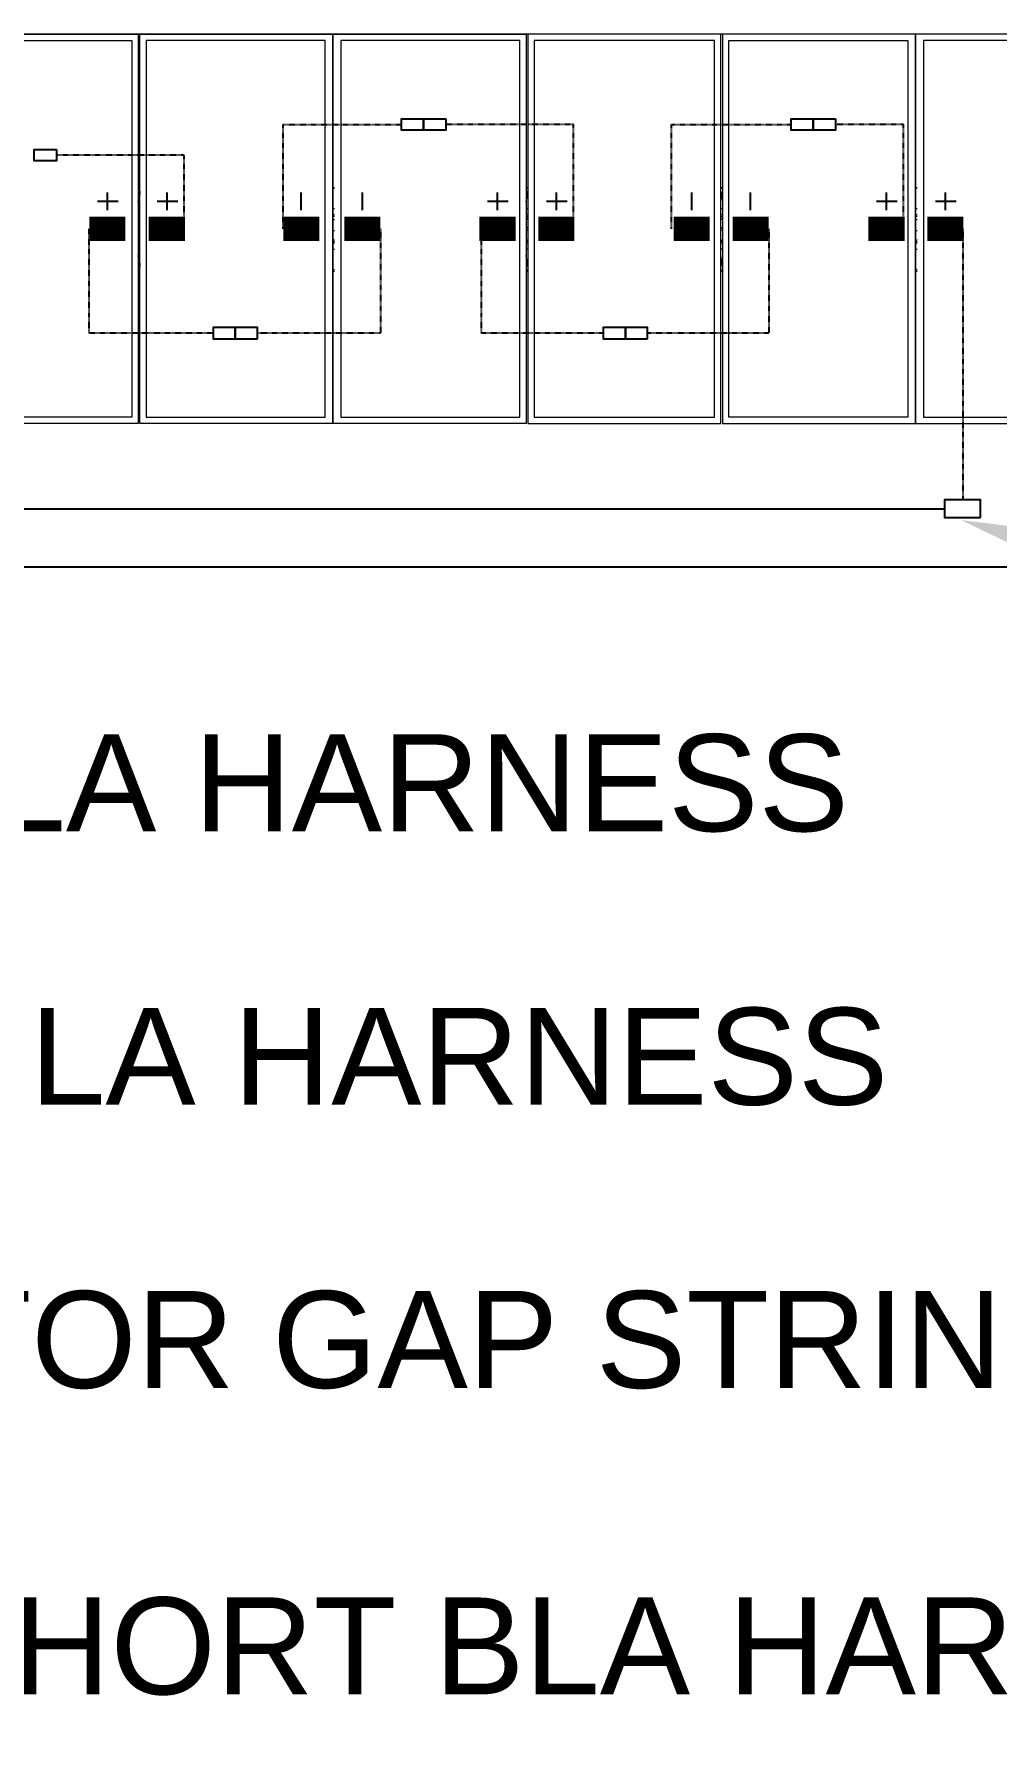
# Model space of a CAD drawing. Header units: feet. Extents: x -9903 to 12307, y -41 to 4121.
# Drawn here: x 6676.1 to 6874.6, y 1094.8 to 1447.3 of the extents above; entities that cross this region are included whole.
import ezdxf
from ezdxf import colors
from ezdxf.entities.mleader import LeaderData, LeaderLine
from ezdxf.lldxf.tags import DXFTag
from ezdxf.math import Vec2, Vec3

# ---------------------------------------------------------------- set-up
doc = ezdxf.new("R2010")
doc.units = ezdxf.units.FT
doc.header["$MEASUREMENT"] = 0
doc.linetypes.add('HIDDEN', pattern=[0.375, 0.25, -0.125])
for name, color, linetype in [('E-DC HARNESS-NEG', 170, 'DC HARNESS CABLE'), ('E-DC HARNESS-POS', 10, 'DC HARNESS CABLE'), ('E-HARN-COMP', 8, 'Continuous'), ('E-TRNK-CABL-NEG', 6, 'HIDDEN'), ('E-TRUNK-CABLE-POS', 6, 'HIDDEN'), ('G-ANNO-TEXT', 1, 'Continuous'), ('Polarity-Text', 7, 'Continuous')]:
    doc.layers.add(name, color=color, linetype=linetype)
doc.styles.add('NEI-A', font='arial.ttf')
doc.styles.get("Standard").update_dxf_attribs({"font": 'arial.ttf'})
tags = doc.linetypes.add('DC HARNESS CABLE', pattern='A,0.5,-0.2,["DH",Standard,S=0.1,R=0,X=-0.1,Y=-0.05],-0.2', length=0.9).pattern_tags.tags
tags[6] = DXFTag(74, 10)

# ---------------------------------------------------------------- blocks, each defined once
blk = doc.blocks.new('A$C47dfd34d')
at = {"lineweight": 5}
for points in [[(13.6994, 0.4133), (11.8445, 0.4133)], [(12.2562, 0.235), (12.2578, 0.2467), (12.2578, 0.2433)], [(12.4628, 0.235), (12.4628, 0.2467), (12.4628, 0.2433)], [(12.6678, 0.235), (12.6695, 0.2467), (12.6695, 0.2433)], [(12.8745, 0.235), (12.8761, 0.2467), (12.8761, 0.2433)], [(13.0811, 0.235), (13.0811, 0.2467), (13.0811, 0.2433)], [(12.2562, 0.2283), (12.2578, 0.2283)], [(12.2578, 0.2217), (12.2562, 0.2217)], [(12.2562, 0.22), (12.2578, 0.22)], [(12.2578, 0.2167), (12.2562, 0.2167), (12.2578, 0.2183)], [(12.4628, 0.2283), (12.4645, 0.2283)], [(12.4628, 0.2217), (12.4645, 0.2217)], [(12.4628, 0.22), (12.4645, 0.22)], [(12.4628, 0.2183), (12.4628, 0.2167), (12.4645, 0.2167)], [(12.6678, 0.2283), (12.6695, 0.2283)], [(12.6695, 0.2217), (12.6678, 0.2217)], [(12.6678, 0.22), (12.6695, 0.22)], [(12.6695, 0.2167), (12.6678, 0.2167), (12.6695, 0.2183)], [(12.8745, 0.2283), (12.8761, 0.2283)], [(12.8761, 0.2217), (12.8745, 0.2217)], [(12.8745, 0.22), (12.8761, 0.22)], [(12.8761, 0.2167), (12.8745, 0.2167), (12.8761, 0.2183)], [(13.0811, 0.2283), (13.0828, 0.2283)], [(13.0811, 0.2217), (13.0828, 0.2217)], [(13.0811, 0.22), (13.0828, 0.22)], [(13.0811, 0.2183), (13.0811, 0.2167), (13.0828, 0.2167)], [(12.2562, 0.2067), (12.2578, 0.2083)], [(12.2578, 0.205), (12.2562, 0.205)], [(12.4628, 0.2067), (12.4628, 0.2083)], [(12.4628, 0.205), (12.4645, 0.205)], [(12.6678, 0.2067), (12.6695, 0.2083)], [(12.6695, 0.205), (12.6678, 0.205)], [(12.8745, 0.2067), (12.8761, 0.2083)], [(12.8761, 0.205), (12.8745, 0.205)], [(13.0811, 0.2067), (13.0811, 0.2083)], [(13.0811, 0.205), (13.0828, 0.205)], [(12.2562, 0.195), (12.2578, 0.195)], [(12.2578, 0.1933), (12.2562, 0.1933)], [(12.2562, 0.1917), (12.2578, 0.1917)], [(12.2578, 0.185), (12.2562, 0.185)], [(12.4628, 0.195), (12.4645, 0.195)], [(12.4628, 0.1933), (12.4645, 0.1933)], [(12.4628, 0.1917), (12.4645, 0.1917)], [(12.4628, 0.185), (12.4645, 0.185)], [(12.6678, 0.195), (12.6695, 0.195)], [(12.6695, 0.1933), (12.6678, 0.1933)], [(12.6678, 0.1917), (12.6695, 0.1917)], [(12.6695, 0.185), (12.6678, 0.185)], [(12.8745, 0.195), (12.8761, 0.195)], [(12.8761, 0.1933), (12.8745, 0.1933)], [(12.8745, 0.1917), (12.8761, 0.1917)], [(12.8761, 0.185), (12.8745, 0.185)], [(13.0811, 0.195), (13.0828, 0.195)], [(13.0811, 0.1933), (13.0828, 0.1933)], [(13.0811, 0.1917), (13.0828, 0.1917)], [(13.0811, 0.185), (13.0828, 0.185)], [(12.2578, 0.17), (12.2578, 0.1667), (12.2562, 0.1783)], [(12.2562, 0.1633), (12.2578, 0.1633)], [(12.2578, 0.1667), (12.2578, 0.1667)], [(12.4628, 0.17), (12.4628, 0.1667), (12.4628, 0.1783)], [(12.4628, 0.1667), (12.4628, 0.1667)], [(12.4628, 0.1633), (12.4645, 0.1633)], [(12.6695, 0.17), (12.6695, 0.1667), (12.6678, 0.1783)], [(12.6678, 0.1633), (12.6695, 0.1633)], [(12.6695, 0.1667), (12.6695, 0.1667)], [(12.8761, 0.17), (12.8761, 0.1667), (12.8745, 0.1783)], [(12.8745, 0.1633), (12.8761, 0.1633)], [(12.8761, 0.1667), (12.8761, 0.1667)], [(13.0811, 0.17), (13.0811, 0.1667), (13.0811, 0.1783)], [(13.0811, 0.1667), (13.0811, 0.1667)], [(13.0811, 0.1633), (13.0828, 0.1633)], [(12.2562, 0.1617), (12.2578, 0.1617)], [(12.4628, 0.1617), (12.4645, 0.1617)], [(12.6678, 0.1617), (12.6695, 0.1617)], [(12.8745, 0.1617), (12.8761, 0.1617)], [(13.0811, 0.1617), (13.0828, 0.1617)]]:
    blk.add_lwpolyline(points, dxfattribs=at)
for points in [[(12.2562, 0.4133), (12.2562, 0), (12.0512, 0), (12.0512, 0.4133)], [(12.0578, 0.4067), (12.2495, 0.4067), (12.2495, 0.0067), (12.0578, 0.0067)], [(12.2578, 0.4133), (12.4628, 0.4133), (12.4628, 0), (12.2578, 0)], [(12.2645, 0.4067), (12.2645, 0.0067), (12.4545, 0.0067), (12.4545, 0.4067)], [(12.4628, 0.4133), (12.6678, 0.4133), (12.6678, 0), (12.4628, 0)], [(12.4712, 0.4067), (12.4712, 0.0067), (12.6612, 0.0067), (12.6612, 0.4067)], [(12.6695, 0), (12.8745, 0), (12.8745, 0.4133), (12.6695, 0.4133)], [(12.6762, 0.0067), (12.8678, 0.0067), (12.8678, 0.4067), (12.6762, 0.4067)], [(12.8761, 0.4133), (12.8761, 0), (13.0811, 0), (13.0811, 0.4133)], [(13.0728, 0.4067), (13.0728, 0.0067), (12.8828, 0.0067), (12.8828, 0.4067)], [(13.2861, 0.4133), (13.0811, 0.4133), (13.0811, 0), (13.2861, 0)], [(13.0895, 0.0067), (13.2795, 0.0067), (13.2795, 0.4067), (13.0895, 0.4067)], [(12.2578, 0.25), (12.2562, 0.25)], [(12.4645, 0.25), (12.4628, 0.25)], [(12.6695, 0.25), (12.6678, 0.25)], [(12.8761, 0.25), (12.8745, 0.25)], [(13.0828, 0.25), (13.0811, 0.25)]]:
    blk.add_lwpolyline(points, close=True, dxfattribs=at)

msp = doc.modelspace()

# ---------------------------------------------------------------- linework, layer by layer
at = {"layer": 'E-DC HARNESS-NEG', "ltscale": 0.5}
msp.add_lwpolyline([(6250.94, 1337.4), (6903.41, 1337.4)], dxfattribs=at)
at = {"layer": 'E-DC HARNESS-POS', "ltscale": 0.5}
msp.add_lwpolyline([(6268.94, 1349.4), (6863.84, 1349.4)], dxfattribs=at)
at = {"layer": 'E-HARN-COMP'}
for points in [[(6756.44, 1429.87), (6756.44, 1427.54), (6751.87, 1427.54), (6751.87, 1429.87)], [(6761, 1429.87), (6761, 1427.54), (6756.44, 1427.54), (6756.44, 1429.87)], [(6836.79, 1429.87), (6836.79, 1427.54), (6832.23, 1427.54), (6832.23, 1429.87)], [(6841.36, 1429.87), (6841.36, 1427.54), (6836.79, 1427.54), (6836.79, 1429.87)], [(6680.69, 1423.53), (6680.69, 1421.21), (6676.12, 1421.21), (6676.12, 1423.53)], [(6717.58, 1384.47), (6717.58, 1386.8), (6713.02, 1386.8), (6713.02, 1384.47)], [(6722.14, 1384.47), (6722.14, 1386.8), (6717.58, 1386.8), (6717.58, 1384.47)], [(6798.04, 1384.47), (6798.04, 1386.8), (6793.48, 1386.8), (6793.48, 1384.47)], [(6802.61, 1384.47), (6802.61, 1386.8), (6798.04, 1386.8), (6798.04, 1384.47)], [(6871.29, 1347.59), (6871.29, 1351.21), (6863.84, 1351.21), (6863.84, 1347.59)]]:
    msp.add_lwpolyline(points, close=True, dxfattribs=at)
at = {"layer": 'E-HARN-COMP', "const_width": 5}
for points in [[(6687.47, 1407.17), (6694.93, 1407.17)], [(6707.22, 1407.17), (6699.76, 1407.17)], [(6727.47, 1407.17), (6734.92, 1407.17)], [(6747.53, 1407.17), (6740.08, 1407.17)], [(6767.94, 1407.17), (6775.39, 1407.17)], [(6787.53, 1407.17), (6780.08, 1407.17)], [(6808, 1407.17), (6815.45, 1407.17)], [(6827.59, 1407.17), (6820.13, 1407.17)], [(6848.15, 1407.17), (6855.6, 1407.17)], [(6867.75, 1407.17), (6860.29, 1407.17)]]:
    msp.add_lwpolyline(points, dxfattribs=at)
at = {"layer": 'E-TRNK-CABL-NEG', "ltscale": 0.1}
for points in [[(6727.47, 1407.17), (6727.47, 1428.7), (6751.87, 1428.7)], [(6807.57, 1407.17), (6807.57, 1428.7), (6832.23, 1428.7)], [(6747.53, 1407.17), (6747.53, 1385.63), (6722.14, 1385.63)], [(6827.59, 1407.17), (6827.59, 1385.63), (6802.61, 1385.63)]]:
    msp.add_lwpolyline(points, dxfattribs=at)
at = {"layer": 'E-TRUNK-CABLE-POS', "ltscale": 0.1}
for points in [[(6787.35, 1407.17), (6787.35, 1428.7), (6761, 1428.7)], [(6855.38, 1407.17), (6855.38, 1428.7), (6841.21, 1428.7)], [(6707.03, 1407.17), (6707.03, 1422.37), (6680.69, 1422.37)], [(6712.86, 1385.63), (6687.47, 1385.63), (6687.47, 1407.17)], [(6793.63, 1385.63), (6768.39, 1385.63), (6768.39, 1407.17)], [(6867.61, 1407.17), (6867.61, 1351.21)]]:
    msp.add_lwpolyline(points, dxfattribs=at)
at = {"layer": 'Polarity-Text'}
for p, q in [((6691.16, 1414.63), (6691.16, 1411.01)), ((6703.45, 1414.63), (6703.45, 1411.01)), ((6731.12, 1414.63), (6731.12, 1411.01)), ((6743.73, 1414.63), (6743.73, 1411.01)), ((6771.63, 1414.63), (6771.63, 1411.01)), ((6783.77, 1414.63), (6783.77, 1411.01)), ((6811.65, 1414.63), (6811.65, 1411.01)), ((6823.78, 1414.63), (6823.78, 1411.01)), ((6851.84, 1414.63), (6851.84, 1411.01)), ((6863.98, 1414.63), (6863.98, 1411.01)), ((6693.44, 1412.82), (6689.16, 1412.82)), ((6705.73, 1412.82), (6701.46, 1412.82)), ((6773.9, 1412.82), (6769.63, 1412.82)), ((6786.05, 1412.82), (6781.77, 1412.82)), ((6854.12, 1412.82), (6849.84, 1412.82)), ((6866.26, 1412.82), (6861.98, 1412.82))]:
    msp.add_line(p, q, dxfattribs=at)

# ---------------------------------------------------------------- block references
at = {"xscale": 194.318304, "yscale": 194.318304, "zscale": 194.318304}
msp.add_blockref('A$C47dfd34d', (4315.98, 1367.01), dxfattribs=at)

# ---------------------------------------------------------------- next in the draw order: leaders
at = {"layer": 'G-ANNO-TEXT'}
ml = msp.add_multileader_mtext('Standard', dxfattribs=at)
ml.set_content('(TYP.) BLA HARNESS\\PCONNECTORS', color=256, style='NEI-A')
ml.set_leader_properties()
ml.build(insert=Vec2(0, 0))
ml.multileader.update_dxf_attribs({"dogleg_length": 0.36, "arrow_head_size": 22.51})
ctx = ml.context
ctx.base_point, ctx.char_height, ctx.arrow_head_size, ctx.landing_gap_size, ctx.plane_origin = Vec3(6962.25, 1284.78, -22.9), 20, 22.51, 23.05, Vec3(13340.75, -4665.84, -22.9)
notes = []
notes.append((ctx, [(0, (1, 1, 0), (6916.15, 1284.78, -22.9), (1, 0), 46.1, [(0, [(6867.24, 1347.07, -22.9), (6907.05, 1335.41, -22.9)], 0, [])])]))
ctx.mtext.insert, ctx.mtext.width, ctx.mtext.flow_direction = Vec3(6985.3, 1294.95, -22.9), 295.1, 5
ctx.mtext.has_bg_fill, ctx.mtext.bg_color, ctx.mtext.bg_scale_factor, ctx.mtext.bg_transparency, ctx.mtext.use_window_bg_color = 1, -1073741824, 1.5, 0, 1
for ctx, leaders in notes:
    for number, flags, end, landing, length, lines in leaders:
        leader = LeaderData()
        leader.index, (leader.has_last_leader_line, leader.has_dogleg_vector, leader.attachment_direction) = number, flags
        leader.last_leader_point, leader.dogleg_vector, leader.dogleg_length = Vec3(end), Vec3(landing), length
        for number, points, colour, breaks in lines:
            line = LeaderLine()
            line.index, line.vertices, line.color, line.breaks = number, Vec3.list(points), colors.encode_raw_color(colour), breaks
            leader.lines.append(line)
        ctx.leaders.append(leader)

# ---------------------------------------------------------------- next in the draw order: leaders
ml = msp.add_multileader_mtext('Standard', dxfattribs=at)
ml.set_content('(+) BLA HARNESS', color=256, style='NEI-A')
ml.set_leader_properties()
ml.build(insert=Vec2(0, 0))
ml.multileader.update_dxf_attribs({"dogleg_length": 0.36, "arrow_head_size": 22.51})
ctx = ml.context
ctx.base_point, ctx.char_height, ctx.arrow_head_size, ctx.landing_gap_size, ctx.plane_origin = Vec3(6590.9, 1233.48), 20, 22.51, 23.05, Vec3(14031.02, -4163.72)
notes = []
notes.append((ctx, [(0, (1, 1, 0), (6544.8, 1233.48), (1, 0), 46.1, [(1, [(6472.22, 1348.01)], 0, [])])]))
ctx.mtext.insert, ctx.mtext.width, ctx.mtext.flow_direction = Vec3(6613.95, 1246.42), 260.1348, 5
ctx.mtext.has_bg_fill, ctx.mtext.bg_color, ctx.mtext.bg_scale_factor, ctx.mtext.bg_transparency, ctx.mtext.use_window_bg_color = 1, -1073741824, 1.5, 0, 1
for ctx, leaders in notes:
    for number, flags, end, landing, length, lines in leaders:
        leader = LeaderData()
        leader.index, (leader.has_last_leader_line, leader.has_dogleg_vector, leader.attachment_direction) = number, flags
        leader.last_leader_point, leader.dogleg_vector, leader.dogleg_length = Vec3(end), Vec3(landing), length
        for number, points, colour, breaks in lines:
            line = LeaderLine()
            line.index, line.vertices, line.color, line.breaks = number, Vec3.list(points), colors.encode_raw_color(colour), breaks
            leader.lines.append(line)
        ctx.leaders.append(leader)

# ---------------------------------------------------------------- next in the draw order: leaders
ml = msp.add_multileader_mtext('Standard', dxfattribs=at)
ml.set_content('(-) BLA HARNESS', color=256, style='NEI-A')
ml.set_leader_properties()
ml.build(insert=Vec2(0, 0))
ml.multileader.update_dxf_attribs({"dogleg_length": 0.36, "arrow_head_size": 22.51})
ctx = ml.context
ctx.base_point, ctx.char_height, ctx.arrow_head_size, ctx.landing_gap_size, ctx.plane_origin = Vec3(6589.78, 1289.93), 20, 22.51, 23.05, Vec3(14049.17, -4171.29)
notes = []
notes.append((ctx, [(0, (1, 1, 0), (6543.68, 1289.93), (1, 0), 46.1, [(1, [(6494.79, 1337.97)], 0, [])])]))
ctx.mtext.insert, ctx.mtext.width, ctx.mtext.flow_direction = Vec3(6612.83, 1302.87), 248.1348, 5
ctx.mtext.has_bg_fill, ctx.mtext.bg_color, ctx.mtext.bg_scale_factor, ctx.mtext.bg_transparency, ctx.mtext.use_window_bg_color = 1, -1073741824, 1.5, 0, 1
for ctx, leaders in notes:
    for number, flags, end, landing, length, lines in leaders:
        leader = LeaderData()
        leader.index, (leader.has_last_leader_line, leader.has_dogleg_vector, leader.attachment_direction) = number, flags
        leader.last_leader_point, leader.dogleg_vector, leader.dogleg_length = Vec3(end), Vec3(landing), length
        for number, points, colour, breaks in lines:
            line = LeaderLine()
            line.index, line.vertices, line.color, line.breaks = number, Vec3.list(points), colors.encode_raw_color(colour), breaks
            leader.lines.append(line)
        ctx.leaders.append(leader)

# ---------------------------------------------------------------- next in the draw order: leaders
ml = msp.add_multileader_mtext('Standard', dxfattribs=at)
ml.set_content('(+) SHORT BLA HARNESS', color=256, style='NEI-A')
ml.set_leader_properties()
ml.build(insert=Vec2(0, 0))
ml.multileader.update_dxf_attribs({"dogleg_length": 0.36, "arrow_head_size": 22.51})
ctx = ml.context
ctx.base_point, ctx.char_height, ctx.arrow_head_size, ctx.landing_gap_size, ctx.plane_origin = Vec3(6587.32, 1111.83, -22.9), 20, 22.51, 23.05, Vec3(13819.64, -4149.18, -22.9)
notes = []
notes.append((ctx, [(0, (1, 1, 0), (6541.22, 1111.83, -22.9), (1, 0), 46.1, [(1, [(6266.34, 1357.83, -22.9)], 0, [])])]))
ctx.mtext.insert, ctx.mtext.width, ctx.mtext.flow_direction = Vec3(6610.37, 1124.77, -22.9), 345.503, 5
ctx.mtext.has_bg_fill, ctx.mtext.bg_color, ctx.mtext.bg_scale_factor, ctx.mtext.bg_transparency, ctx.mtext.use_window_bg_color = 1, -1073741824, 1.5, 0, 1
for ctx, leaders in notes:
    for number, flags, end, landing, length, lines in leaders:
        leader = LeaderData()
        leader.index, (leader.has_last_leader_line, leader.has_dogleg_vector, leader.attachment_direction) = number, flags
        leader.last_leader_point, leader.dogleg_vector, leader.dogleg_length = Vec3(end), Vec3(landing), length
        for number, points, colour, breaks in lines:
            line = LeaderLine()
            line.index, line.vertices, line.color, line.breaks = number, Vec3.list(points), colors.encode_raw_color(colour), breaks
            leader.lines.append(line)
        ctx.leaders.append(leader)

# ---------------------------------------------------------------- next in the draw order: leaders
ml = msp.add_multileader_mtext('Standard', dxfattribs=at)
ml.set_content('MOTOR GAP STRING JUMPER', color=256, style='NEI-A')
ml.set_leader_properties()
ml.build(insert=Vec2(0, 0))
ml.multileader.update_dxf_attribs({"dogleg_length": 0.36, "arrow_head_size": 22.51})
ctx = ml.context
ctx.base_point, ctx.char_height, ctx.arrow_head_size, ctx.landing_gap_size, ctx.plane_origin = Vec3(6590.41, 1177.82, -22.9), 20, 22.51, 23.05, Vec3(13884.5, -4177.89, -22.9)
notes = []
notes.append((ctx, [(0, (1, 1, 0), (6544.31, 1177.82, -22.9), (1, 0), 46.1, [(0, [(6250.86, 1385.59, -22.9)], 0, [])])]))
ctx.mtext.insert, ctx.mtext.rotation, ctx.mtext.width, ctx.mtext.flow_direction = Vec3(6613.46, 1187.99, -22.9), 6.283185, 406.5438, 5
ctx.mtext.has_bg_fill, ctx.mtext.bg_color, ctx.mtext.bg_scale_factor, ctx.mtext.bg_transparency, ctx.mtext.use_window_bg_color = 1, -1073741824, 1.5, 0, 1
for ctx, leaders in notes:
    for number, flags, end, landing, length, lines in leaders:
        leader = LeaderData()
        leader.index, (leader.has_last_leader_line, leader.has_dogleg_vector, leader.attachment_direction) = number, flags
        leader.last_leader_point, leader.dogleg_vector, leader.dogleg_length = Vec3(end), Vec3(landing), length
        for number, points, colour, breaks in lines:
            line = LeaderLine()
            line.index, line.vertices, line.color, line.breaks = number, Vec3.list(points), colors.encode_raw_color(colour), breaks
            leader.lines.append(line)
        ctx.leaders.append(leader)

doc.saveas('drawing.dxf')
